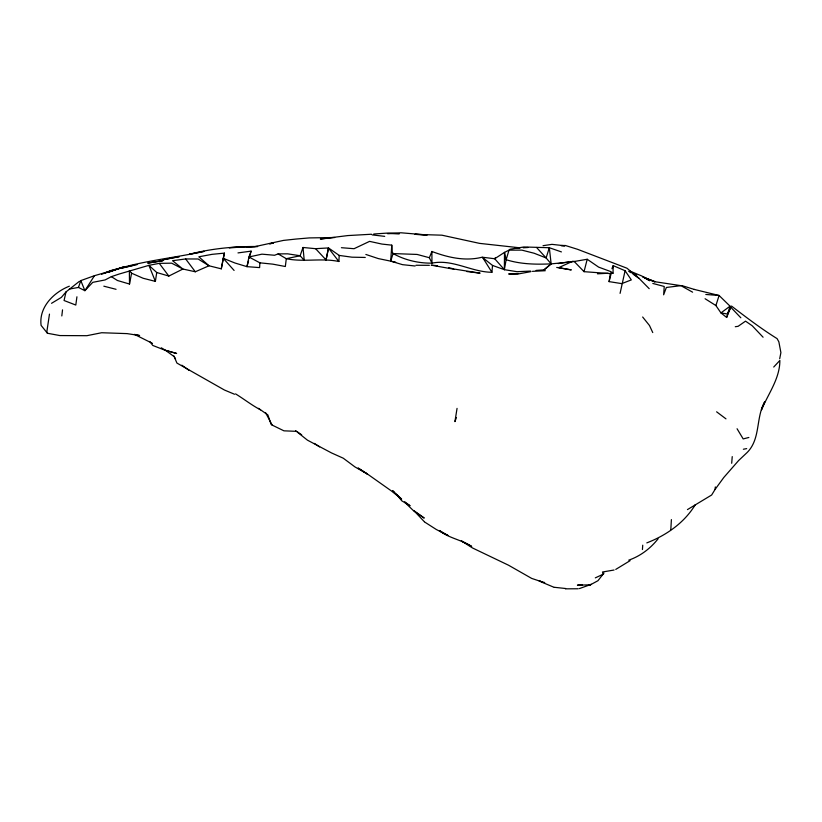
<?xml version="1.0" encoding="UTF-8"?>
<svg xmlns="http://www.w3.org/2000/svg" width="822" height="822" viewBox="0 0 822 822"><rect width="100%" height="100%" fill="white"/><g stroke="black" fill="none" stroke-linecap="round" stroke-linejoin="round"><path stroke-width="1.23" d="M530.652 271.085L517.028 271.692L504.369 269.667L504.503 252.375L509.024 250.145L521.847 250.124L534.115 253.238L546.116 257.933L551.141 263.872L572.359 261.817L587.206 259.259L598.642 267.129L610.684 271.558L613.027 273.212L613.161 265.619L625.09 270.726L631.327 279.901L621.751 283.631L609.092 281.617L610.417 273.11M670.814 529.697L671.389 519.607M237.979 252.909L251.1 251.142L248.943 256.978L259.886 262.835L272.801 264.15L285.337 266.503L286.292 258.704C303.688 262.372 321.484 257.8 338.88 261.499L339.209 255.426L328.492 247.936L315.607 248.686L302.999 247.484L300.122 255.745L286.292 258.704L278.113 253.885L274.579 255.262L261.951 254.162L248.943 256.978L246.98 266.657L234.928 262.999L223.245 258.303L224.437 253.125L212.097 254.337L198.852 256.793L209.004 265.783L221.282 268.835L224.437 253.125M259.886 262.835L259.608 267.602L246.98 266.657L248.563 260.687M415.11 265.999L402.533 264.663L390.707 261.149L391.765 245.151L381.932 244.072L369.581 241.37L354.056 248.706L341.407 247.699M642.434 549.528L642.732 545.192M731.693 463.269L732.238 456.611M687.449 509.599L711.647 495.008L715.109 489.388L715.304 486.922M491.916 272.288L492.522 265.444L482.165 257.194C465.283 261.519 447.826 257.481 431.899 251.47L429.372 257.718L431.94 263.143C452.614 258.868 471.417 272.103 491.916 272.288L482.493 257.235L494.71 258.755L504.503 252.375L506.126 259.701L504.369 269.667L492.522 265.444M61.814 315.946L62.534 309.853M76.929 296.793L75.799 305.054L64.065 300.513L66.007 291.923L79.477 281.258M111.36 276.654L117.412 280.487L129.506 284.052L129.362 270.808L131.592 273.202L143.131 278.268L155.379 281.381L156.745 272.503L148.905 265.352L118.943 274.106L111.36 276.654L105.103 279.942L92.732 282.347L84.902 290.69L78.46 287.443L69.346 289.046M457.053 408.38L454.926 421.624L456.436 417.463M49.474 314.107L46.875 331.543L47.419 333.249L59.831 335.561L86.875 335.695L101.651 332.735L127.122 333.619L139.596 335.551L134.428 334.379L152.481 343.391M620.076 293.372L625.09 270.726M221.282 268.835L223.245 258.303L234.095 270.438M129.506 284.052L131.592 273.202M779.688 358.741L780.9 352.617L778.855 341.829L777.088 338.623C761.254 328.759 746.345 317.426 731.508 306.061M705.081 298.725L715.9 305.548L720.945 312.915L726.648 317.446L730.049 306.174L719.096 295.488L694.261 289.416M315.607 248.686L326.057 259.916L328.492 247.936M326.057 259.916L328.492 248.11L338.88 261.499M613.027 273.212L610.14 273.592L584.041 271.671L587.206 259.259M609.092 281.617L611.28 273.007M612.534 268.075L613.161 265.619M249.2 258.303L251.1 251.142M509.024 250.145L506.126 259.701C520.665 264.304 536.036 264.55 551.141 263.872L549.332 247.72L523.83 246.97L509.979 249.241M365.862 254.45L378.254 258.57L390.707 261.149L393.07 253.566L392.238 251.809L391.765 245.151M715.9 305.548L719.096 295.488L705.81 294.461M78.46 287.443L80.803 280.6L94.468 275.689L124.245 267.099L111.073 270.459L101.589 274.312M611.958 268.743L612.729 266.564M726.648 317.446L730.789 307.243L740.838 317.795M761.46 409.757L764.809 401.588C755.613 417.627 760.843 438.558 747.27 452.388L738.618 460.536L723.822 477.448L715.109 489.388M761.521 409.829C768.241 393.748 779.924 378.51 779.862 360.457L773.718 367.033M730.789 307.243L727.336 313.983L720.945 312.915L730.049 306.174M495.43 257.533L494.71 258.755L504.369 269.667M94.468 275.689L84.902 290.69L80.803 280.6M695.361 504.595C684.315 522.813 666.426 535.286 646.811 542.89M603.975 573.047L597.964 580.712L590.299 584.853L577.424 585.161L582.469 584.853M544.03 269.863L551.141 263.872L544.03 269.863L536.047 270.428M66.007 291.923L61.393 297.369L51.539 303.308M658.103 538.79C650.438 548.469 640.451 556.093 628.738 560.162M630.084 560.686L615.75 569.41M590.299 584.853L591.285 584.319L579.407 588.593M69.336 286.2C53.605 292.385 38.716 307.294 41.1 325.389L47.419 333.249M156.745 272.503L168.829 276.069L182.916 269.03L195.307 271.774L209.004 265.783L198.102 258.992L185.659 258.951L172.538 260.697L182.916 269.03L171.664 263.174L159.263 263.359L148.905 265.352L155.379 281.381M595.303 577.866L603.564 574.054M104.918 273.171C136.771 261.201 171.068 258.673 204.113 251.378L189.348 254.275C211.696 248.501 234.609 246.343 257.656 246.508L246.919 247.001M122.252 267.345L107.857 272.421L123.033 267.099M748.863 437.468L743.18 438.917L737.067 428.745M134.787 264.941L121.42 268.147L137.099 264.622M743.365 449.244L746.664 448.617M530.909 271.63L517.665 274.065L508.695 273.973L518.25 273.562M614.065 570.026L602.485 571.999L602.999 573.355M558.313 263.574L569.029 261.848M543.044 245.686L551.983 244.36L564.858 245.778L561.179 245.686M735.269 326.724L738.115 326.313L745.533 321.155L752.253 325.8L763.083 337.215M692.607 292.18L680.924 285.655L666.354 287.474L663.642 294.81L664.238 286.477L652.812 283.446M373.743 234.013L386.71 233.129L399.43 233.674L387.45 233.561L401.023 232.78L427.132 235L414.997 234.352L441.917 235.184L479.565 243.374L520.234 247.854M518.62 248.1L515.086 248.326L518.785 248.347M523.337 247.792L528.053 247.494M371.482 234.239L347.84 235.575L320.354 238.997L334.677 237.517L309.257 237.918L295.961 239.058L283.436 240.414L254.758 246.662L229.071 247.679L243.302 247.114M597.481 273.829L608.064 273.243M532.399 271.352L545.325 270.715M278.113 253.885L287.638 253.834L300.122 255.745L304.232 260.327L302.999 247.484M565.413 588.84L578.236 588.758M561.56 245.501L565.402 245.501L577.558 249.302L626.96 268.208L639.013 278.329L649.195 288.676M415.994 265.259L429.372 265.321M365.266 257.45L351.96 257.183L339.209 255.426M544.698 582.449L542.335 582.387L539.078 580.846L542.592 582.048M543.763 582.449L542.335 582.387L553.822 587.216M296.68 431.345L283.95 430.831L272.144 425.087L271.116 424.399L267.89 414.946L258.478 408.339M437.468 265.722L431.211 265.157L454.422 269.308M554.295 587.288L565.618 588.511M556.71 267.427L571.29 269.904L558.724 267.653L572.595 261.273L574.177 261.447L584.041 271.671M372.15 234.887L384.706 236.366M466.845 271.527L480.099 273.161L454.772 269.143M680.924 285.655L655.956 281.874L644.356 277.754L654.908 281.915L642.619 276.644L649.688 280.703L641.787 275.987L630.155 271.178M390.707 261.149L395.68 262.197M448.617 267.653L453.538 268.845M103.829 286.179L116.066 289.313M429.372 257.718L417.134 254.44L393.07 253.566C404.907 260.132 418.439 263.328 431.94 263.143L431.899 251.47M161.307 347.798L165.52 350.347L176.638 353.47L164.503 350.038L152.789 345.456L149.779 341.469M682.229 285.707L694.508 289.498M542.551 582.038L531.659 578.4L508.53 565.217L472.537 547.986L461.306 540.855L471.705 546.476C461.522 539.725 448.874 538.266 439.287 530.539M561.416 251.912L549.332 247.72L546.116 257.933L536.561 247.463M234.558 394.262L224.427 390.018L176.925 363.067L174.182 356.645L165.52 350.347M295.581 430.738L307.428 440.15L331.451 452.901L343.257 458.203L354.991 466.947L367.547 474.109L358.125 468.047L368.893 475.044L391.241 490.826L401.639 499.118L392.741 490.796M629.077 271.198L636.783 275.339M439.441 530.529L447.99 535.523L436.235 529.45L424.666 522.042M260.543 409.839C251.717 405.215 243.98 399.03 235.565 393.882M314.384 443.407L319.604 446.891M628.984 271.311L630.988 272.719M632.991 274.116L639.013 278.329M297.677 432.043L301.674 434.828M181.847 365.194L189.101 370.362M404.917 501.944L410.086 505.756L401.835 500.865L396.358 494.269M716.609 411.812L725.97 418.86M392.752 490.826L394.55 492.553M404.619 502.15L413.517 510.739L424.224 518.066L413.877 510.637L424.347 521.734M642.65 317.004L649.472 325.491L652.75 332.561M159.263 263.359L168.829 276.069M185.659 258.951L195.307 271.774M272.144 425.087L265.547 412.603M173.945 355.967L175.569 359.163M179.247 256.639L162.756 259.814L179.247 256.639M162.818 260.677L147.929 263.081L162.818 260.677M270.787 243.548L269.513 243.774L273.449 243.107L270.787 243.548"/></g></svg>
